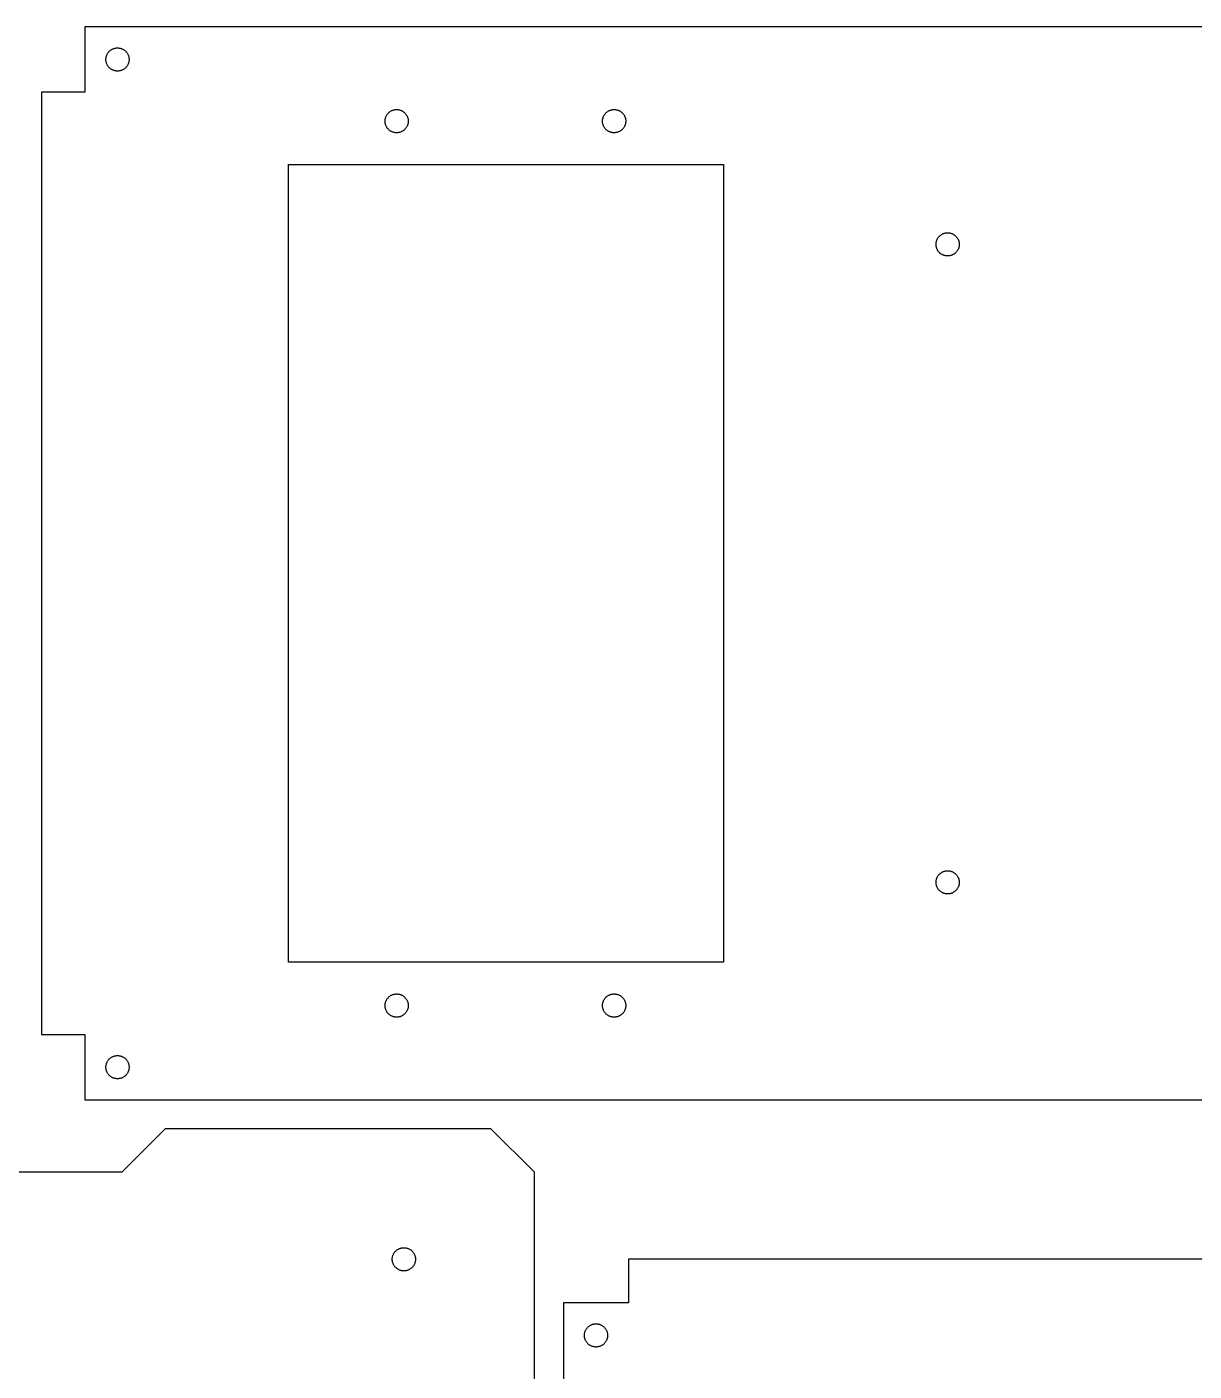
# Model space of a CAD drawing. Header units: metres. Extents: x 4 to 972, y 4 to 512.
# Drawn here: x 650 to 811, y 326.6 to 512 of the extents above; entities that cross this region are included whole.
import ezdxf

# ---------------------------------------------------------------- set-up
doc = ezdxf.new("R2010")
doc.units = ezdxf.units.M

msp = doc.modelspace()

# ---------------------------------------------------------------- linework, layer by layer
for p, q in [((966, 512), (658, 512)), ((658, 512), (658, 503)), ((660.993, 508.039), (661.021, 508.112)), ((661.021, 508.112), (661.053, 508.184)), ((661.053, 508.184), (661.089, 508.254)), ((661.089, 508.254), (661.127, 508.323)), ((661.127, 508.323), (661.169, 508.389)), ((661.169, 508.389), (661.215, 508.453)), ((661.215, 508.453), (661.263, 508.515)), ((661.263, 508.515), (661.314, 508.575)), ((661.314, 508.575), (661.368, 508.632)), ((661.368, 508.632), (661.425, 508.686)), ((661.425, 508.686), (661.485, 508.737)), ((661.485, 508.737), (661.547, 508.785)), ((661.547, 508.785), (661.611, 508.831)), ((661.611, 508.831), (661.677, 508.873)), ((661.677, 508.873), (661.746, 508.911)), ((661.746, 508.911), (661.816, 508.947)), ((661.816, 508.947), (661.888, 508.979)), ((661.888, 508.979), (661.961, 509.007)), ((661.961, 509.007), (662.035, 509.032)), ((662.035, 509.032), (662.111, 509.052)), ((662.111, 509.052), (662.188, 509.07)), ((662.188, 509.07), (662.265, 509.083)), ((662.265, 509.083), (662.343, 509.093)), ((662.343, 509.093), (662.421, 509.099)), ((662.421, 509.099), (662.5, 509.1)), ((662.5, 509.1), (662.579, 509.099)), ((662.579, 509.099), (662.657, 509.093)), ((662.657, 509.093), (662.735, 509.083)), ((662.735, 509.083), (662.812, 509.07)), ((662.812, 509.07), (662.889, 509.052)), ((662.889, 509.052), (662.965, 509.032)), ((662.965, 509.032), (663.039, 509.007)), ((663.039, 509.007), (663.112, 508.979)), ((663.112, 508.979), (663.184, 508.947)), ((663.184, 508.947), (663.254, 508.911)), ((663.254, 508.911), (663.323, 508.873)), ((663.323, 508.873), (663.389, 508.831)), ((663.389, 508.831), (663.453, 508.785)), ((663.453, 508.785), (663.515, 508.737)), ((663.515, 508.737), (663.575, 508.686)), ((663.575, 508.686), (663.632, 508.632)), ((663.632, 508.632), (663.686, 508.575)), ((663.686, 508.575), (663.737, 508.515)), ((663.737, 508.515), (663.785, 508.453)), ((663.785, 508.453), (663.831, 508.389)), ((663.831, 508.389), (663.873, 508.323)), ((663.873, 508.323), (663.911, 508.254)), ((663.911, 508.254), (663.947, 508.184)), ((663.947, 508.184), (663.979, 508.112)), ((663.979, 508.112), (664.007, 508.039)), ((660.9, 507.5), (660.901, 507.579)), ((660.901, 507.421), (660.9, 507.5)), ((660.901, 507.579), (660.907, 507.657)), ((660.907, 507.343), (660.901, 507.421)), ((660.907, 507.657), (660.917, 507.735)), ((660.917, 507.265), (660.907, 507.343)), ((660.917, 507.735), (660.93, 507.812)), ((660.93, 507.188), (660.917, 507.265)), ((660.93, 507.812), (660.948, 507.889)), ((660.948, 507.111), (660.93, 507.188)), ((660.948, 507.889), (660.968, 507.965)), ((660.968, 507.035), (660.948, 507.111)), ((660.968, 507.965), (660.993, 508.039)), ((660.993, 506.961), (660.968, 507.035)), ((661.021, 506.888), (660.993, 506.961)), ((661.053, 506.816), (661.021, 506.888)), ((661.089, 506.746), (661.053, 506.816)), ((661.127, 506.677), (661.089, 506.746)), ((661.169, 506.611), (661.127, 506.677)), ((661.215, 506.547), (661.169, 506.611)), ((661.263, 506.485), (661.215, 506.547)), ((661.314, 506.425), (661.263, 506.485)), ((661.368, 506.368), (661.314, 506.425)), ((661.425, 506.314), (661.368, 506.368)), ((661.485, 506.263), (661.425, 506.314)), ((661.547, 506.215), (661.485, 506.263)), ((661.611, 506.169), (661.547, 506.215)), ((663.453, 506.215), (663.389, 506.169)), ((663.515, 506.263), (663.453, 506.215)), ((663.575, 506.314), (663.515, 506.263)), ((663.632, 506.368), (663.575, 506.314)), ((663.686, 506.425), (663.632, 506.368)), ((663.737, 506.485), (663.686, 506.425)), ((663.785, 506.547), (663.737, 506.485)), ((663.831, 506.611), (663.785, 506.547)), ((663.873, 506.677), (663.831, 506.611)), ((663.911, 506.746), (663.873, 506.677)), ((663.947, 506.816), (663.911, 506.746)), ((663.979, 506.888), (663.947, 506.816)), ((664.007, 506.961), (663.979, 506.888)), ((664.007, 508.039), (664.032, 507.965)), ((664.032, 507.035), (664.007, 506.961)), ((664.032, 507.965), (664.052, 507.889)), ((664.052, 507.111), (664.032, 507.035)), ((664.052, 507.889), (664.07, 507.812)), ((664.07, 507.188), (664.052, 507.111)), ((664.07, 507.812), (664.083, 507.735)), ((664.083, 507.265), (664.07, 507.188)), ((664.083, 507.735), (664.093, 507.657)), ((664.093, 507.343), (664.083, 507.265)), ((664.093, 507.657), (664.099, 507.579)), ((664.099, 507.421), (664.093, 507.343)), ((664.099, 507.579), (664.1, 507.5)), ((664.1, 507.5), (664.099, 507.421)), ((661.677, 506.127), (661.611, 506.169)), ((661.746, 506.089), (661.677, 506.127)), ((661.816, 506.053), (661.746, 506.089)), ((661.888, 506.021), (661.816, 506.053)), ((661.961, 505.993), (661.888, 506.021)), ((662.035, 505.968), (661.961, 505.993)), ((662.111, 505.948), (662.035, 505.968)), ((662.188, 505.93), (662.111, 505.948)), ((662.265, 505.917), (662.188, 505.93)), ((662.343, 505.907), (662.265, 505.917)), ((662.421, 505.901), (662.343, 505.907)), ((662.5, 505.9), (662.421, 505.901)), ((662.579, 505.901), (662.5, 505.9)), ((662.657, 505.907), (662.579, 505.901)), ((662.735, 505.917), (662.657, 505.907)), ((662.812, 505.93), (662.735, 505.917)), ((662.889, 505.948), (662.812, 505.93)), ((662.965, 505.968), (662.889, 505.948)), ((663.039, 505.993), (662.965, 505.968)), ((663.112, 506.021), (663.039, 505.993)), ((663.184, 506.053), (663.112, 506.021)), ((663.254, 506.089), (663.184, 506.053)), ((663.323, 506.127), (663.254, 506.089)), ((663.389, 506.169), (663.323, 506.127)), ((658, 503), (652, 503)), ((652, 503), (652, 373)), ((699.4, 499), (699.401, 499.079)), ((699.401, 498.921), (699.4, 499)), ((699.401, 499.079), (699.407, 499.157)), ((699.407, 498.843), (699.401, 498.921)), ((699.407, 499.157), (699.417, 499.235)), ((699.417, 498.765), (699.407, 498.843)), ((699.417, 499.235), (699.43, 499.312)), ((699.43, 499.312), (699.448, 499.389)), ((699.448, 499.389), (699.468, 499.465)), ((699.468, 499.465), (699.493, 499.539)), ((699.493, 499.539), (699.521, 499.612)), ((699.521, 499.612), (699.553, 499.684)), ((699.553, 499.684), (699.589, 499.754)), ((699.589, 499.754), (699.627, 499.823)), ((699.627, 499.823), (699.669, 499.889)), ((699.669, 499.889), (699.715, 499.953)), ((699.715, 499.953), (699.763, 500.015)), ((699.763, 500.015), (699.814, 500.075)), ((699.814, 500.075), (699.868, 500.132)), ((699.868, 500.132), (699.925, 500.186)), ((699.925, 500.186), (699.985, 500.237)), ((699.985, 500.237), (700.047, 500.285)), ((700.047, 500.285), (700.111, 500.331)), ((700.111, 500.331), (700.177, 500.373)), ((700.177, 500.373), (700.246, 500.411)), ((700.246, 500.411), (700.316, 500.447)), ((700.316, 500.447), (700.388, 500.479)), ((700.388, 500.479), (700.461, 500.507)), ((700.461, 500.507), (700.535, 500.532)), ((700.535, 500.532), (700.611, 500.552)), ((700.611, 500.552), (700.688, 500.57)), ((700.688, 500.57), (700.765, 500.583)), ((700.765, 500.583), (700.843, 500.593)), ((700.843, 500.593), (700.921, 500.599)), ((700.921, 500.599), (701, 500.6)), ((701, 500.6), (701.079, 500.599)), ((701.079, 500.599), (701.157, 500.593)), ((701.157, 500.593), (701.235, 500.583)), ((701.235, 500.583), (701.312, 500.57)), ((701.312, 500.57), (701.389, 500.552)), ((701.389, 500.552), (701.465, 500.532)), ((701.465, 500.532), (701.539, 500.507)), ((701.539, 500.507), (701.612, 500.479)), ((701.612, 500.479), (701.684, 500.447)), ((701.684, 500.447), (701.754, 500.411)), ((701.754, 500.411), (701.823, 500.373)), ((701.823, 500.373), (701.889, 500.331)), ((701.889, 500.331), (701.953, 500.285)), ((701.953, 500.285), (702.015, 500.237)), ((702.015, 500.237), (702.075, 500.186)), ((702.075, 500.186), (702.132, 500.132)), ((702.132, 500.132), (702.186, 500.075)), ((702.186, 500.075), (702.237, 500.015)), ((702.237, 500.015), (702.285, 499.953)), ((702.285, 499.953), (702.331, 499.889)), ((702.331, 499.889), (702.373, 499.823)), ((702.373, 499.823), (702.411, 499.754)), ((702.411, 499.754), (702.447, 499.684)), ((702.447, 499.684), (702.479, 499.612)), ((702.479, 499.612), (702.507, 499.539)), ((702.507, 499.539), (702.532, 499.465)), ((702.532, 499.465), (702.552, 499.389)), ((702.552, 499.389), (702.57, 499.312)), ((702.57, 499.312), (702.583, 499.235)), ((702.583, 499.235), (702.593, 499.157)), ((702.593, 498.843), (702.583, 498.765)), ((702.593, 499.157), (702.599, 499.079)), ((702.599, 498.921), (702.593, 498.843)), ((702.599, 499.079), (702.6, 499)), ((702.6, 499), (702.599, 498.921)), ((729.4, 499), (729.401, 499.079)), ((729.401, 498.921), (729.4, 499)), ((729.401, 499.079), (729.407, 499.157)), ((729.407, 498.843), (729.401, 498.921)), ((729.407, 499.157), (729.417, 499.235)), ((729.417, 498.765), (729.407, 498.843)), ((729.417, 499.235), (729.43, 499.312)), ((729.43, 499.312), (729.448, 499.389)), ((729.448, 499.389), (729.468, 499.465)), ((729.468, 499.465), (729.493, 499.539)), ((729.493, 499.539), (729.521, 499.612)), ((729.521, 499.612), (729.553, 499.684)), ((729.553, 499.684), (729.589, 499.754)), ((729.589, 499.754), (729.627, 499.823)), ((729.627, 499.823), (729.669, 499.889)), ((729.669, 499.889), (729.715, 499.953)), ((729.715, 499.953), (729.763, 500.015)), ((729.763, 500.015), (729.814, 500.075)), ((729.814, 500.075), (729.868, 500.132)), ((729.868, 500.132), (729.925, 500.186)), ((729.925, 500.186), (729.985, 500.237)), ((729.985, 500.237), (730.047, 500.285)), ((730.047, 500.285), (730.111, 500.331)), ((730.111, 500.331), (730.177, 500.373)), ((730.177, 500.373), (730.246, 500.411)), ((730.246, 500.411), (730.316, 500.447)), ((730.316, 500.447), (730.388, 500.479)), ((730.388, 500.479), (730.461, 500.507)), ((730.461, 500.507), (730.535, 500.532)), ((730.535, 500.532), (730.611, 500.552)), ((730.611, 500.552), (730.688, 500.57)), ((730.688, 500.57), (730.765, 500.583)), ((730.765, 500.583), (730.843, 500.593)), ((730.843, 500.593), (730.921, 500.599)), ((730.921, 500.599), (731, 500.6)), ((731, 500.6), (731.079, 500.599)), ((731.079, 500.599), (731.157, 500.593)), ((731.157, 500.593), (731.235, 500.583)), ((731.235, 500.583), (731.312, 500.57)), ((731.312, 500.57), (731.389, 500.552)), ((731.389, 500.552), (731.465, 500.532)), ((731.465, 500.532), (731.539, 500.507)), ((731.539, 500.507), (731.612, 500.479)), ((731.612, 500.479), (731.684, 500.447)), ((731.684, 500.447), (731.754, 500.411)), ((731.754, 500.411), (731.823, 500.373)), ((731.823, 500.373), (731.889, 500.331)), ((731.889, 500.331), (731.953, 500.285)), ((731.953, 500.285), (732.015, 500.237)), ((732.015, 500.237), (732.075, 500.186)), ((732.075, 500.186), (732.132, 500.132)), ((732.132, 500.132), (732.186, 500.075)), ((732.186, 500.075), (732.237, 500.015)), ((732.237, 500.015), (732.285, 499.953)), ((732.285, 499.953), (732.331, 499.889)), ((732.331, 499.889), (732.373, 499.823)), ((732.373, 499.823), (732.411, 499.754)), ((732.411, 499.754), (732.447, 499.684)), ((732.447, 499.684), (732.479, 499.612)), ((732.479, 499.612), (732.507, 499.539)), ((732.507, 499.539), (732.532, 499.465)), ((732.532, 499.465), (732.552, 499.389)), ((732.552, 499.389), (732.57, 499.312)), ((732.57, 499.312), (732.583, 499.235)), ((732.583, 499.235), (732.593, 499.157)), ((732.593, 498.843), (732.583, 498.765)), ((732.593, 499.157), (732.599, 499.079)), ((732.599, 498.921), (732.593, 498.843)), ((732.599, 499.079), (732.6, 499)), ((732.6, 499), (732.599, 498.921)), ((699.43, 498.688), (699.417, 498.765)), ((699.448, 498.611), (699.43, 498.688)), ((699.468, 498.535), (699.448, 498.611)), ((699.493, 498.461), (699.468, 498.535)), ((699.521, 498.388), (699.493, 498.461)), ((699.553, 498.316), (699.521, 498.388)), ((699.589, 498.246), (699.553, 498.316)), ((699.627, 498.177), (699.589, 498.246)), ((699.669, 498.111), (699.627, 498.177)), ((699.715, 498.047), (699.669, 498.111)), ((699.763, 497.985), (699.715, 498.047)), ((699.814, 497.925), (699.763, 497.985)), ((699.868, 497.868), (699.814, 497.925)), ((699.925, 497.814), (699.868, 497.868)), ((699.985, 497.763), (699.925, 497.814)), ((700.047, 497.715), (699.985, 497.763)), ((700.111, 497.669), (700.047, 497.715)), ((700.177, 497.627), (700.111, 497.669)), ((700.246, 497.589), (700.177, 497.627)), ((700.316, 497.553), (700.246, 497.589)), ((700.388, 497.521), (700.316, 497.553)), ((700.461, 497.493), (700.388, 497.521)), ((700.535, 497.468), (700.461, 497.493)), ((700.611, 497.448), (700.535, 497.468)), ((700.688, 497.43), (700.611, 497.448)), ((700.765, 497.417), (700.688, 497.43)), ((700.843, 497.407), (700.765, 497.417)), ((700.921, 497.401), (700.843, 497.407)), ((701, 497.4), (700.921, 497.401)), ((701.079, 497.401), (701, 497.4)), ((701.157, 497.407), (701.079, 497.401)), ((701.235, 497.417), (701.157, 497.407)), ((701.312, 497.43), (701.235, 497.417)), ((701.389, 497.448), (701.312, 497.43)), ((701.465, 497.468), (701.389, 497.448)), ((701.539, 497.493), (701.465, 497.468)), ((701.612, 497.521), (701.539, 497.493)), ((701.684, 497.553), (701.612, 497.521)), ((701.754, 497.589), (701.684, 497.553)), ((701.823, 497.627), (701.754, 497.589)), ((701.889, 497.669), (701.823, 497.627)), ((701.953, 497.715), (701.889, 497.669)), ((702.015, 497.763), (701.953, 497.715)), ((702.075, 497.814), (702.015, 497.763)), ((702.132, 497.868), (702.075, 497.814)), ((702.186, 497.925), (702.132, 497.868)), ((702.237, 497.985), (702.186, 497.925)), ((702.285, 498.047), (702.237, 497.985)), ((702.331, 498.111), (702.285, 498.047)), ((702.373, 498.177), (702.331, 498.111)), ((702.411, 498.246), (702.373, 498.177)), ((702.447, 498.316), (702.411, 498.246)), ((702.479, 498.388), (702.447, 498.316)), ((702.507, 498.461), (702.479, 498.388)), ((702.532, 498.535), (702.507, 498.461)), ((702.552, 498.611), (702.532, 498.535)), ((702.57, 498.688), (702.552, 498.611)), ((702.583, 498.765), (702.57, 498.688)), ((729.43, 498.688), (729.417, 498.765)), ((729.448, 498.611), (729.43, 498.688)), ((729.468, 498.535), (729.448, 498.611)), ((729.493, 498.461), (729.468, 498.535)), ((729.521, 498.388), (729.493, 498.461)), ((729.553, 498.316), (729.521, 498.388)), ((729.589, 498.246), (729.553, 498.316)), ((729.627, 498.177), (729.589, 498.246)), ((729.669, 498.111), (729.627, 498.177)), ((729.715, 498.047), (729.669, 498.111)), ((729.763, 497.985), (729.715, 498.047)), ((729.814, 497.925), (729.763, 497.985)), ((729.868, 497.868), (729.814, 497.925)), ((729.925, 497.814), (729.868, 497.868)), ((729.985, 497.763), (729.925, 497.814)), ((730.047, 497.715), (729.985, 497.763)), ((730.111, 497.669), (730.047, 497.715)), ((730.177, 497.627), (730.111, 497.669)), ((730.246, 497.589), (730.177, 497.627)), ((730.316, 497.553), (730.246, 497.589)), ((730.388, 497.521), (730.316, 497.553)), ((730.461, 497.493), (730.388, 497.521)), ((730.535, 497.468), (730.461, 497.493)), ((730.611, 497.448), (730.535, 497.468)), ((730.688, 497.43), (730.611, 497.448)), ((730.765, 497.417), (730.688, 497.43)), ((730.843, 497.407), (730.765, 497.417)), ((730.921, 497.401), (730.843, 497.407)), ((731, 497.4), (730.921, 497.401)), ((731.079, 497.401), (731, 497.4)), ((731.157, 497.407), (731.079, 497.401)), ((731.235, 497.417), (731.157, 497.407)), ((731.312, 497.43), (731.235, 497.417)), ((731.389, 497.448), (731.312, 497.43)), ((731.465, 497.468), (731.389, 497.448)), ((731.539, 497.493), (731.465, 497.468)), ((731.612, 497.521), (731.539, 497.493)), ((731.684, 497.553), (731.612, 497.521)), ((731.754, 497.589), (731.684, 497.553)), ((731.823, 497.627), (731.754, 497.589)), ((731.889, 497.669), (731.823, 497.627)), ((731.953, 497.715), (731.889, 497.669)), ((732.015, 497.763), (731.953, 497.715)), ((732.075, 497.814), (732.015, 497.763)), ((732.132, 497.868), (732.075, 497.814)), ((732.186, 497.925), (732.132, 497.868)), ((732.237, 497.985), (732.186, 497.925)), ((732.285, 498.047), (732.237, 497.985)), ((732.331, 498.111), (732.285, 498.047)), ((732.373, 498.177), (732.331, 498.111)), ((732.411, 498.246), (732.373, 498.177)), ((732.447, 498.316), (732.411, 498.246)), ((732.479, 498.388), (732.447, 498.316)), ((732.507, 498.461), (732.479, 498.388)), ((732.532, 498.535), (732.507, 498.461)), ((732.552, 498.611), (732.532, 498.535)), ((732.57, 498.688), (732.552, 498.611)), ((732.583, 498.765), (732.57, 498.688)), ((686.1, 383), (686.1, 493)), ((686.1, 493), (746.1, 493)), ((746.1, 493), (746.1, 383)), ((775.401, 482.079), (775.407, 482.157)), ((775.407, 482.157), (775.417, 482.235)), ((775.417, 482.235), (775.43, 482.312)), ((775.43, 482.312), (775.448, 482.389)), ((775.448, 482.389), (775.468, 482.465)), ((775.468, 482.465), (775.493, 482.539)), ((775.493, 482.539), (775.521, 482.612)), ((775.521, 482.612), (775.553, 482.684)), ((775.553, 482.684), (775.589, 482.754)), ((775.589, 482.754), (775.627, 482.823)), ((775.627, 482.823), (775.669, 482.889)), ((775.669, 482.889), (775.715, 482.953)), ((775.715, 482.953), (775.763, 483.015)), ((775.763, 483.015), (775.814, 483.075)), ((775.814, 483.075), (775.868, 483.132)), ((775.868, 483.132), (775.925, 483.186)), ((775.925, 483.186), (775.985, 483.237)), ((775.985, 483.237), (776.047, 483.285)), ((776.047, 483.285), (776.111, 483.331)), ((776.111, 483.331), (776.177, 483.373)), ((776.177, 483.373), (776.246, 483.411)), ((776.246, 483.411), (776.316, 483.447)), ((776.316, 483.447), (776.388, 483.479)), ((776.388, 483.479), (776.461, 483.507)), ((776.461, 483.507), (776.535, 483.532)), ((776.535, 483.532), (776.611, 483.552)), ((776.611, 483.552), (776.688, 483.57)), ((776.688, 483.57), (776.765, 483.583)), ((776.765, 483.583), (776.843, 483.593)), ((776.843, 483.593), (776.921, 483.599)), ((776.921, 483.599), (777, 483.6)), ((777, 483.6), (777.079, 483.599)), ((777.079, 483.599), (777.157, 483.593)), ((777.157, 483.593), (777.235, 483.583)), ((777.235, 483.583), (777.312, 483.57)), ((777.312, 483.57), (777.389, 483.552)), ((777.389, 483.552), (777.465, 483.532)), ((777.465, 483.532), (777.539, 483.507)), ((777.539, 483.507), (777.612, 483.479)), ((777.612, 483.479), (777.684, 483.447)), ((777.684, 483.447), (777.754, 483.411)), ((777.754, 483.411), (777.823, 483.373)), ((777.823, 483.373), (777.889, 483.331)), ((777.889, 483.331), (777.953, 483.285)), ((777.953, 483.285), (778.015, 483.237)), ((778.015, 483.237), (778.075, 483.186)), ((778.075, 483.186), (778.132, 483.132)), ((778.132, 483.132), (778.186, 483.075)), ((778.186, 483.075), (778.237, 483.015)), ((778.237, 483.015), (778.286, 482.953)), ((778.286, 482.953), (778.331, 482.889)), ((778.331, 482.889), (778.373, 482.823)), ((778.373, 482.823), (778.411, 482.754)), ((778.411, 482.754), (778.447, 482.684)), ((778.447, 482.684), (778.479, 482.612)), ((778.479, 482.612), (778.507, 482.539)), ((778.507, 482.539), (778.532, 482.465)), ((778.532, 482.465), (778.552, 482.389)), ((778.552, 482.389), (778.57, 482.312)), ((778.57, 482.312), (778.583, 482.235)), ((778.583, 482.235), (778.593, 482.157)), ((778.593, 482.157), (778.599, 482.079)), ((775.4, 482), (775.401, 482.079)), ((775.401, 481.921), (775.4, 482)), ((775.407, 481.843), (775.401, 481.921)), ((775.417, 481.765), (775.407, 481.843)), ((775.43, 481.688), (775.417, 481.765)), ((775.448, 481.611), (775.43, 481.688)), ((775.468, 481.535), (775.448, 481.611)), ((775.493, 481.461), (775.468, 481.535)), ((775.521, 481.388), (775.493, 481.461)), ((775.553, 481.316), (775.521, 481.388)), ((775.589, 481.246), (775.553, 481.316)), ((775.627, 481.177), (775.589, 481.246)), ((775.669, 481.111), (775.627, 481.177)), ((775.715, 481.047), (775.669, 481.111)), ((775.763, 480.985), (775.715, 481.047)), ((775.814, 480.925), (775.763, 480.985)), ((775.868, 480.868), (775.814, 480.925)), ((775.925, 480.814), (775.868, 480.868)), ((775.985, 480.763), (775.925, 480.814)), ((776.047, 480.715), (775.985, 480.763)), ((776.111, 480.669), (776.047, 480.715)), ((776.177, 480.627), (776.111, 480.669)), ((776.246, 480.589), (776.177, 480.627)), ((776.316, 480.553), (776.246, 480.589)), ((776.388, 480.521), (776.316, 480.553)), ((776.461, 480.493), (776.388, 480.521)), ((776.535, 480.468), (776.461, 480.493)), ((776.611, 480.448), (776.535, 480.468)), ((776.688, 480.43), (776.611, 480.448)), ((776.765, 480.417), (776.688, 480.43)), ((776.843, 480.407), (776.765, 480.417)), ((776.921, 480.401), (776.843, 480.407)), ((777, 480.4), (776.921, 480.401)), ((777.079, 480.401), (777, 480.4)), ((777.157, 480.407), (777.079, 480.401)), ((777.235, 480.417), (777.157, 480.407)), ((777.312, 480.43), (777.235, 480.417)), ((777.389, 480.448), (777.312, 480.43)), ((777.465, 480.468), (777.389, 480.448)), ((777.539, 480.493), (777.465, 480.468)), ((777.612, 480.521), (777.539, 480.493)), ((777.684, 480.553), (777.612, 480.521)), ((777.754, 480.589), (777.684, 480.553)), ((777.823, 480.627), (777.754, 480.589)), ((777.889, 480.669), (777.823, 480.627)), ((777.953, 480.715), (777.889, 480.669)), ((778.015, 480.763), (777.953, 480.715)), ((778.075, 480.814), (778.015, 480.763)), ((778.132, 480.868), (778.075, 480.814)), ((778.186, 480.925), (778.132, 480.868)), ((778.237, 480.985), (778.186, 480.925)), ((778.286, 481.047), (778.237, 480.985)), ((778.331, 481.111), (778.286, 481.047)), ((778.373, 481.177), (778.331, 481.111)), ((778.411, 481.246), (778.373, 481.177)), ((778.447, 481.316), (778.411, 481.246)), ((778.479, 481.388), (778.447, 481.316)), ((778.507, 481.461), (778.479, 481.388)), ((778.532, 481.535), (778.507, 481.461)), ((778.552, 481.611), (778.532, 481.535)), ((778.57, 481.688), (778.552, 481.611)), ((778.583, 481.765), (778.57, 481.688)), ((778.593, 481.843), (778.583, 481.765)), ((778.599, 481.921), (778.593, 481.843)), ((778.599, 482.079), (778.6, 482)), ((778.6, 482), (778.599, 481.921)), ((775.715, 394.953), (775.763, 395.015)), ((775.763, 395.015), (775.814, 395.075)), ((775.814, 395.075), (775.868, 395.132)), ((775.868, 395.132), (775.925, 395.186)), ((775.925, 395.186), (775.985, 395.237)), ((775.985, 395.237), (776.047, 395.285)), ((776.047, 395.285), (776.111, 395.331)), ((776.111, 395.331), (776.177, 395.373)), ((776.177, 395.373), (776.246, 395.411)), ((776.246, 395.411), (776.316, 395.447)), ((776.316, 395.447), (776.388, 395.479)), ((776.388, 395.479), (776.461, 395.507)), ((776.461, 395.507), (776.535, 395.532)), ((776.535, 395.532), (776.611, 395.552)), ((776.611, 395.552), (776.688, 395.57)), ((776.688, 395.57), (776.765, 395.583)), ((776.765, 395.583), (776.843, 395.593)), ((776.843, 395.593), (776.921, 395.599)), ((776.921, 395.599), (777, 395.6)), ((777, 395.6), (777.079, 395.599)), ((777.079, 395.599), (777.157, 395.593)), ((777.157, 395.593), (777.235, 395.583)), ((777.235, 395.583), (777.312, 395.57)), ((777.312, 395.57), (777.389, 395.552)), ((777.389, 395.552), (777.465, 395.532)), ((777.465, 395.532), (777.539, 395.507)), ((777.539, 395.507), (777.612, 395.479)), ((777.612, 395.479), (777.684, 395.447)), ((777.684, 395.447), (777.754, 395.411)), ((777.754, 395.411), (777.823, 395.373)), ((777.823, 395.373), (777.889, 395.331)), ((777.889, 395.331), (777.953, 395.285)), ((777.953, 395.285), (778.015, 395.237)), ((778.015, 395.237), (778.075, 395.186)), ((778.075, 395.186), (778.132, 395.132)), ((778.132, 395.132), (778.186, 395.075)), ((778.186, 395.075), (778.237, 395.015)), ((778.237, 395.015), (778.286, 394.953)), ((775.4, 394), (775.401, 394.079)), ((775.401, 393.921), (775.4, 394)), ((775.401, 394.079), (775.407, 394.157)), ((775.407, 393.843), (775.401, 393.921)), ((775.407, 394.157), (775.417, 394.235)), ((775.417, 393.765), (775.407, 393.843)), ((775.417, 394.235), (775.43, 394.312)), ((775.43, 393.688), (775.417, 393.765)), ((775.43, 394.312), (775.448, 394.389)), ((775.448, 393.611), (775.43, 393.688)), ((775.448, 394.389), (775.468, 394.465)), ((775.468, 393.535), (775.448, 393.611)), ((775.468, 394.465), (775.493, 394.539)), ((775.493, 393.461), (775.468, 393.535)), ((775.493, 394.539), (775.521, 394.612)), ((775.521, 393.388), (775.493, 393.461)), ((775.521, 394.612), (775.553, 394.684)), ((775.553, 393.316), (775.521, 393.388)), ((775.553, 394.684), (775.589, 394.754)), ((775.589, 393.246), (775.553, 393.316)), ((775.589, 394.754), (775.627, 394.823)), ((775.627, 393.177), (775.589, 393.246)), ((775.627, 394.823), (775.669, 394.889)), ((775.669, 393.111), (775.627, 393.177)), ((775.669, 394.889), (775.715, 394.953)), ((775.715, 393.047), (775.669, 393.111)), ((778.286, 394.953), (778.331, 394.889)), ((778.331, 393.111), (778.286, 393.047)), ((778.331, 394.889), (778.373, 394.823)), ((778.373, 393.177), (778.331, 393.111)), ((778.373, 394.823), (778.411, 394.754)), ((778.411, 393.246), (778.373, 393.177)), ((778.411, 394.754), (778.447, 394.684)), ((778.447, 393.316), (778.411, 393.246)), ((778.447, 394.684), (778.479, 394.612)), ((778.479, 393.388), (778.447, 393.316)), ((778.479, 394.612), (778.507, 394.539)), ((778.507, 393.461), (778.479, 393.388)), ((778.507, 394.539), (778.532, 394.465)), ((778.532, 393.535), (778.507, 393.461)), ((778.532, 394.465), (778.552, 394.389)), ((778.552, 393.611), (778.532, 393.535)), ((778.552, 394.389), (778.57, 394.312)), ((778.57, 393.688), (778.552, 393.611)), ((778.57, 394.312), (778.583, 394.235)), ((778.583, 393.765), (778.57, 393.688)), ((778.583, 394.235), (778.593, 394.157)), ((778.593, 393.843), (778.583, 393.765)), ((778.593, 394.157), (778.599, 394.079)), ((778.599, 393.921), (778.593, 393.843)), ((778.599, 394.079), (778.6, 394)), ((778.6, 394), (778.599, 393.921)), ((775.763, 392.985), (775.715, 393.047)), ((775.814, 392.925), (775.763, 392.985)), ((775.868, 392.868), (775.814, 392.925)), ((775.925, 392.814), (775.868, 392.868)), ((775.985, 392.763), (775.925, 392.814)), ((776.047, 392.714), (775.985, 392.763)), ((776.111, 392.669), (776.047, 392.714)), ((776.177, 392.627), (776.111, 392.669)), ((776.246, 392.589), (776.177, 392.627)), ((776.316, 392.553), (776.246, 392.589)), ((776.388, 392.521), (776.316, 392.553)), ((776.461, 392.493), (776.388, 392.521)), ((776.535, 392.468), (776.461, 392.493)), ((776.611, 392.448), (776.535, 392.468)), ((776.688, 392.43), (776.611, 392.448)), ((776.765, 392.417), (776.688, 392.43)), ((776.843, 392.407), (776.765, 392.417)), ((776.921, 392.401), (776.843, 392.407)), ((777, 392.4), (776.921, 392.401)), ((777.079, 392.401), (777, 392.4)), ((777.157, 392.407), (777.079, 392.401)), ((777.235, 392.417), (777.157, 392.407)), ((777.312, 392.43), (777.235, 392.417)), ((777.389, 392.448), (777.312, 392.43)), ((777.465, 392.468), (777.389, 392.448)), ((777.539, 392.493), (777.465, 392.468)), ((777.612, 392.521), (777.539, 392.493)), ((777.684, 392.553), (777.612, 392.521)), ((777.754, 392.589), (777.684, 392.553)), ((777.823, 392.627), (777.754, 392.589)), ((777.889, 392.669), (777.823, 392.627)), ((777.953, 392.714), (777.889, 392.669)), ((778.015, 392.763), (777.953, 392.714)), ((778.075, 392.814), (778.015, 392.763)), ((778.132, 392.868), (778.075, 392.814)), ((778.186, 392.925), (778.132, 392.868)), ((778.237, 392.985), (778.186, 392.925)), ((778.286, 393.047), (778.237, 392.985)), ((746.1, 383), (686.1, 383)), ((699.985, 378.237), (700.047, 378.285)), ((700.047, 378.285), (700.111, 378.331)), ((700.111, 378.331), (700.177, 378.373)), ((700.177, 378.373), (700.246, 378.411)), ((700.246, 378.411), (700.316, 378.447)), ((700.316, 378.447), (700.388, 378.479)), ((700.388, 378.479), (700.461, 378.507)), ((700.461, 378.507), (700.535, 378.532)), ((700.535, 378.532), (700.611, 378.552)), ((700.611, 378.552), (700.688, 378.57)), ((700.688, 378.57), (700.765, 378.583)), ((700.765, 378.583), (700.843, 378.593)), ((700.843, 378.593), (700.921, 378.599)), ((700.921, 378.599), (701, 378.6)), ((701, 378.6), (701.079, 378.599)), ((701.079, 378.599), (701.157, 378.593)), ((701.157, 378.593), (701.235, 378.583)), ((701.235, 378.583), (701.312, 378.57)), ((701.312, 378.57), (701.389, 378.552)), ((701.389, 378.552), (701.465, 378.532)), ((701.465, 378.532), (701.539, 378.507)), ((701.539, 378.507), (701.612, 378.479)), ((701.612, 378.479), (701.684, 378.447)), ((701.684, 378.447), (701.754, 378.411)), ((701.754, 378.411), (701.823, 378.373)), ((701.823, 378.373), (701.889, 378.331)), ((701.889, 378.331), (701.953, 378.285)), ((701.953, 378.285), (702.015, 378.237)), ((729.985, 378.237), (730.047, 378.285)), ((730.047, 378.285), (730.111, 378.331)), ((730.111, 378.331), (730.177, 378.373)), ((730.177, 378.373), (730.246, 378.411)), ((730.246, 378.411), (730.316, 378.447)), ((730.316, 378.447), (730.388, 378.479)), ((730.388, 378.479), (730.461, 378.507)), ((730.461, 378.507), (730.535, 378.532)), ((730.535, 378.532), (730.611, 378.552)), ((730.611, 378.552), (730.688, 378.57)), ((730.688, 378.57), (730.765, 378.583)), ((730.765, 378.583), (730.843, 378.593)), ((730.843, 378.593), (730.921, 378.599)), ((730.921, 378.599), (731, 378.6)), ((731, 378.6), (731.079, 378.599)), ((731.079, 378.599), (731.157, 378.593)), ((731.157, 378.593), (731.235, 378.583)), ((731.235, 378.583), (731.312, 378.57)), ((731.312, 378.57), (731.389, 378.552)), ((731.389, 378.552), (731.465, 378.532)), ((731.465, 378.532), (731.539, 378.507)), ((731.539, 378.507), (731.612, 378.479)), ((731.612, 378.479), (731.684, 378.447)), ((731.684, 378.447), (731.754, 378.411)), ((731.754, 378.411), (731.823, 378.373)), ((731.823, 378.373), (731.889, 378.331)), ((731.889, 378.331), (731.953, 378.285)), ((731.953, 378.285), (732.015, 378.237)), ((699.4, 377), (699.401, 377.079)), ((699.401, 376.921), (699.4, 377)), ((699.401, 377.079), (699.407, 377.157)), ((699.407, 376.843), (699.401, 376.921)), ((699.407, 377.157), (699.417, 377.235)), ((699.417, 376.765), (699.407, 376.843)), ((699.417, 377.235), (699.43, 377.312)), ((699.43, 376.688), (699.417, 376.765)), ((699.43, 377.312), (699.448, 377.389)), ((699.448, 376.611), (699.43, 376.688)), ((699.448, 377.389), (699.468, 377.465)), ((699.468, 376.535), (699.448, 376.611)), ((699.468, 377.465), (699.493, 377.539)), ((699.493, 376.461), (699.468, 376.535)), ((699.493, 377.539), (699.521, 377.612)), ((699.521, 376.388), (699.493, 376.461)), ((699.521, 377.612), (699.553, 377.684)), ((699.553, 377.684), (699.589, 377.754)), ((699.589, 377.754), (699.627, 377.823)), ((699.627, 377.823), (699.669, 377.889)), ((699.669, 377.889), (699.715, 377.953)), ((699.715, 377.953), (699.763, 378.015)), ((699.763, 378.015), (699.814, 378.075)), ((699.814, 378.075), (699.868, 378.132)), ((699.868, 378.132), (699.925, 378.186)), ((699.925, 378.186), (699.985, 378.237)), ((702.015, 378.237), (702.075, 378.186)), ((702.075, 378.186), (702.132, 378.132)), ((702.132, 378.132), (702.186, 378.075)), ((702.186, 378.075), (702.237, 378.015)), ((702.237, 378.015), (702.285, 377.953)), ((702.285, 377.953), (702.331, 377.889)), ((702.331, 377.889), (702.373, 377.823)), ((702.373, 377.823), (702.411, 377.754)), ((702.411, 377.754), (702.447, 377.684)), ((702.447, 377.684), (702.479, 377.612)), ((702.479, 377.612), (702.507, 377.539)), ((702.507, 376.461), (702.479, 376.388)), ((702.507, 377.539), (702.532, 377.465)), ((702.532, 376.535), (702.507, 376.461)), ((702.532, 377.465), (702.552, 377.389)), ((702.552, 376.611), (702.532, 376.535)), ((702.552, 377.389), (702.57, 377.312)), ((702.57, 376.688), (702.552, 376.611)), ((702.57, 377.312), (702.583, 377.235)), ((702.583, 376.765), (702.57, 376.688)), ((702.583, 377.235), (702.593, 377.157)), ((702.593, 376.843), (702.583, 376.765)), ((702.593, 377.157), (702.599, 377.079)), ((702.599, 376.921), (702.593, 376.843)), ((702.599, 377.079), (702.6, 377)), ((702.6, 377), (702.599, 376.921)), ((729.4, 377), (729.401, 377.079)), ((729.401, 376.921), (729.4, 377)), ((729.401, 377.079), (729.407, 377.157)), ((729.407, 376.843), (729.401, 376.921)), ((729.407, 377.157), (729.417, 377.235)), ((729.417, 376.765), (729.407, 376.843)), ((729.417, 377.235), (729.43, 377.312)), ((729.43, 376.688), (729.417, 376.765)), ((729.43, 377.312), (729.448, 377.389)), ((729.448, 376.611), (729.43, 376.688)), ((729.448, 377.389), (729.468, 377.465)), ((729.468, 376.535), (729.448, 376.611)), ((729.468, 377.465), (729.493, 377.539)), ((729.493, 376.461), (729.468, 376.535)), ((729.493, 377.539), (729.521, 377.612)), ((729.521, 376.388), (729.493, 376.461)), ((729.521, 377.612), (729.553, 377.684)), ((729.553, 377.684), (729.589, 377.754)), ((729.589, 377.754), (729.627, 377.823)), ((729.627, 377.823), (729.669, 377.889)), ((729.669, 377.889), (729.715, 377.953)), ((729.715, 377.953), (729.763, 378.015)), ((729.763, 378.015), (729.814, 378.075)), ((729.814, 378.075), (729.868, 378.132)), ((729.868, 378.132), (729.925, 378.186)), ((729.925, 378.186), (729.985, 378.237)), ((732.015, 378.237), (732.075, 378.186)), ((732.075, 378.186), (732.132, 378.132)), ((732.132, 378.132), (732.186, 378.075)), ((732.186, 378.075), (732.237, 378.015)), ((732.237, 378.015), (732.285, 377.953)), ((732.285, 377.953), (732.331, 377.889)), ((732.331, 377.889), (732.373, 377.823)), ((732.373, 377.823), (732.411, 377.754)), ((732.411, 377.754), (732.447, 377.684)), ((732.447, 377.684), (732.479, 377.612)), ((732.479, 377.612), (732.507, 377.539)), ((732.507, 376.461), (732.479, 376.388)), ((732.507, 377.539), (732.532, 377.465)), ((732.532, 376.535), (732.507, 376.461)), ((732.532, 377.465), (732.552, 377.389)), ((732.552, 376.611), (732.532, 376.535)), ((732.552, 377.389), (732.57, 377.312)), ((732.57, 376.688), (732.552, 376.611)), ((732.57, 377.312), (732.583, 377.235)), ((732.583, 376.765), (732.57, 376.688)), ((732.583, 377.235), (732.593, 377.157)), ((732.593, 376.843), (732.583, 376.765)), ((732.593, 377.157), (732.599, 377.079)), ((732.599, 376.921), (732.593, 376.843)), ((732.599, 377.079), (732.6, 377)), ((732.6, 377), (732.599, 376.921)), ((699.553, 376.316), (699.521, 376.388)), ((699.589, 376.246), (699.553, 376.316)), ((699.627, 376.177), (699.589, 376.246)), ((699.669, 376.111), (699.627, 376.177)), ((699.715, 376.047), (699.669, 376.111)), ((699.763, 375.985), (699.715, 376.047)), ((699.814, 375.925), (699.763, 375.985)), ((699.868, 375.868), (699.814, 375.925)), ((699.925, 375.814), (699.868, 375.868)), ((699.985, 375.763), (699.925, 375.814)), ((700.047, 375.714), (699.985, 375.763)), ((700.111, 375.669), (700.047, 375.714)), ((700.177, 375.627), (700.111, 375.669)), ((700.246, 375.589), (700.177, 375.627)), ((700.316, 375.553), (700.246, 375.589)), ((700.388, 375.521), (700.316, 375.553)), ((700.461, 375.493), (700.388, 375.521)), ((700.535, 375.468), (700.461, 375.493)), ((700.611, 375.448), (700.535, 375.468)), ((700.688, 375.43), (700.611, 375.448)), ((700.765, 375.417), (700.688, 375.43)), ((700.843, 375.407), (700.765, 375.417)), ((700.921, 375.401), (700.843, 375.407)), ((701, 375.4), (700.921, 375.401)), ((701.079, 375.401), (701, 375.4)), ((701.157, 375.407), (701.079, 375.401)), ((701.235, 375.417), (701.157, 375.407)), ((701.312, 375.43), (701.235, 375.417)), ((701.389, 375.448), (701.312, 375.43)), ((701.465, 375.468), (701.389, 375.448)), ((701.539, 375.493), (701.465, 375.468)), ((701.612, 375.521), (701.539, 375.493)), ((701.684, 375.553), (701.612, 375.521)), ((701.754, 375.589), (701.684, 375.553)), ((701.823, 375.627), (701.754, 375.589)), ((701.889, 375.669), (701.823, 375.627)), ((701.953, 375.714), (701.889, 375.669)), ((702.015, 375.763), (701.953, 375.714)), ((702.075, 375.814), (702.015, 375.763)), ((702.132, 375.868), (702.075, 375.814)), ((702.186, 375.925), (702.132, 375.868)), ((702.237, 375.985), (702.186, 375.925)), ((702.285, 376.047), (702.237, 375.985)), ((702.331, 376.111), (702.285, 376.047)), ((702.373, 376.177), (702.331, 376.111)), ((702.411, 376.246), (702.373, 376.177)), ((702.447, 376.316), (702.411, 376.246)), ((702.479, 376.388), (702.447, 376.316)), ((729.553, 376.316), (729.521, 376.388)), ((729.589, 376.246), (729.553, 376.316)), ((729.627, 376.177), (729.589, 376.246)), ((729.669, 376.111), (729.627, 376.177)), ((729.715, 376.047), (729.669, 376.111)), ((729.763, 375.985), (729.715, 376.047)), ((729.814, 375.925), (729.763, 375.985)), ((729.868, 375.868), (729.814, 375.925)), ((729.925, 375.814), (729.868, 375.868)), ((729.985, 375.763), (729.925, 375.814)), ((730.047, 375.714), (729.985, 375.763)), ((730.111, 375.669), (730.047, 375.714)), ((730.177, 375.627), (730.111, 375.669)), ((730.246, 375.589), (730.177, 375.627)), ((730.316, 375.553), (730.246, 375.589)), ((730.388, 375.521), (730.316, 375.553)), ((730.461, 375.493), (730.388, 375.521)), ((730.535, 375.468), (730.461, 375.493)), ((730.611, 375.448), (730.535, 375.468)), ((730.688, 375.43), (730.611, 375.448)), ((730.765, 375.417), (730.688, 375.43)), ((730.843, 375.407), (730.765, 375.417)), ((730.921, 375.401), (730.843, 375.407)), ((731, 375.4), (730.921, 375.401)), ((731.079, 375.401), (731, 375.4)), ((731.157, 375.407), (731.079, 375.401)), ((731.235, 375.417), (731.157, 375.407)), ((731.312, 375.43), (731.235, 375.417)), ((731.389, 375.448), (731.312, 375.43)), ((731.465, 375.468), (731.389, 375.448)), ((731.539, 375.493), (731.465, 375.468)), ((731.612, 375.521), (731.539, 375.493)), ((731.684, 375.553), (731.612, 375.521)), ((731.754, 375.589), (731.684, 375.553)), ((731.823, 375.627), (731.754, 375.589)), ((731.889, 375.669), (731.823, 375.627)), ((731.953, 375.714), (731.889, 375.669)), ((732.015, 375.763), (731.953, 375.714)), ((732.075, 375.814), (732.015, 375.763)), ((732.132, 375.868), (732.075, 375.814)), ((732.186, 375.925), (732.132, 375.868)), ((732.237, 375.985), (732.186, 375.925)), ((732.285, 376.047), (732.237, 375.985)), ((732.331, 376.111), (732.285, 376.047)), ((732.373, 376.177), (732.331, 376.111)), ((732.411, 376.246), (732.373, 376.177)), ((732.447, 376.316), (732.411, 376.246)), ((732.479, 376.388), (732.447, 376.316)), ((652, 373), (658, 373)), ((658, 373), (658, 364)), ((660.968, 368.965), (660.993, 369.039)), ((660.993, 369.039), (661.021, 369.112)), ((661.021, 369.112), (661.053, 369.184)), ((661.053, 369.184), (661.089, 369.254)), ((661.089, 369.254), (661.127, 369.323)), ((661.127, 369.323), (661.169, 369.389)), ((661.169, 369.389), (661.215, 369.453)), ((661.215, 369.453), (661.263, 369.515)), ((661.263, 369.515), (661.314, 369.575)), ((661.314, 369.575), (661.368, 369.632)), ((661.368, 369.632), (661.425, 369.686)), ((661.425, 369.686), (661.485, 369.737)), ((661.485, 369.737), (661.547, 369.785)), ((661.547, 369.785), (661.611, 369.831)), ((661.611, 369.831), (661.677, 369.873)), ((661.677, 369.873), (661.746, 369.911)), ((661.746, 369.911), (661.816, 369.947)), ((661.816, 369.947), (661.888, 369.979)), ((661.888, 369.979), (661.961, 370.007)), ((661.961, 370.007), (662.035, 370.032)), ((662.035, 370.032), (662.111, 370.052)), ((662.111, 370.052), (662.188, 370.07)), ((662.188, 370.07), (662.265, 370.083)), ((662.265, 370.083), (662.343, 370.093)), ((662.343, 370.093), (662.421, 370.099)), ((662.421, 370.099), (662.5, 370.1)), ((662.5, 370.1), (662.579, 370.099)), ((662.579, 370.099), (662.657, 370.093)), ((662.657, 370.093), (662.735, 370.083)), ((662.735, 370.083), (662.812, 370.07)), ((662.812, 370.07), (662.889, 370.052)), ((662.889, 370.052), (662.965, 370.032)), ((662.965, 370.032), (663.039, 370.007)), ((663.039, 370.007), (663.112, 369.979)), ((663.112, 369.979), (663.184, 369.947)), ((663.184, 369.947), (663.254, 369.911)), ((663.254, 369.911), (663.323, 369.873)), ((663.323, 369.873), (663.389, 369.831)), ((663.389, 369.831), (663.453, 369.785)), ((663.453, 369.785), (663.515, 369.737)), ((663.515, 369.737), (663.575, 369.686)), ((663.575, 369.686), (663.632, 369.632)), ((663.632, 369.632), (663.686, 369.575)), ((663.686, 369.575), (663.737, 369.515)), ((663.737, 369.515), (663.785, 369.453)), ((663.785, 369.453), (663.831, 369.389)), ((663.831, 369.389), (663.873, 369.323)), ((663.873, 369.323), (663.911, 369.254)), ((663.911, 369.254), (663.947, 369.184)), ((663.947, 369.184), (663.979, 369.112)), ((663.979, 369.112), (664.007, 369.039)), ((664.007, 369.039), (664.032, 368.965)), ((660.9, 368.5), (660.901, 368.579)), ((660.901, 368.421), (660.9, 368.5)), ((660.901, 368.579), (660.907, 368.657)), ((660.907, 368.343), (660.901, 368.421)), ((660.907, 368.657), (660.917, 368.735)), ((660.917, 368.265), (660.907, 368.343)), ((660.917, 368.735), (660.93, 368.812)), ((660.93, 368.188), (660.917, 368.265)), ((660.93, 368.812), (660.948, 368.889)), ((660.948, 368.111), (660.93, 368.188)), ((660.948, 368.889), (660.968, 368.965)), ((660.968, 368.035), (660.948, 368.111)), ((660.993, 367.961), (660.968, 368.035)), ((661.021, 367.888), (660.993, 367.961)), ((661.053, 367.816), (661.021, 367.888)), ((661.089, 367.746), (661.053, 367.816)), ((661.127, 367.677), (661.089, 367.746)), ((661.169, 367.611), (661.127, 367.677)), ((661.215, 367.547), (661.169, 367.611)), ((661.263, 367.485), (661.215, 367.547)), ((661.314, 367.425), (661.263, 367.485)), ((661.368, 367.368), (661.314, 367.425)), ((661.425, 367.314), (661.368, 367.368)), ((661.485, 367.263), (661.425, 367.314)), ((661.547, 367.214), (661.485, 367.263)), ((661.611, 367.169), (661.547, 367.214)), ((661.677, 367.127), (661.611, 367.169)), ((663.389, 367.169), (663.323, 367.127)), ((663.453, 367.214), (663.389, 367.169)), ((663.515, 367.263), (663.453, 367.214)), ((663.575, 367.314), (663.515, 367.263)), ((663.632, 367.368), (663.575, 367.314)), ((663.686, 367.425), (663.632, 367.368)), ((663.737, 367.485), (663.686, 367.425)), ((663.785, 367.547), (663.737, 367.485)), ((663.831, 367.611), (663.785, 367.547)), ((663.873, 367.677), (663.831, 367.611)), ((663.911, 367.746), (663.873, 367.677)), ((663.947, 367.816), (663.911, 367.746)), ((663.979, 367.888), (663.947, 367.816)), ((664.007, 367.961), (663.979, 367.888)), ((664.032, 368.035), (664.007, 367.961)), ((664.032, 368.965), (664.052, 368.889)), ((664.052, 368.111), (664.032, 368.035)), ((664.052, 368.889), (664.07, 368.812)), ((664.07, 368.188), (664.052, 368.111)), ((664.07, 368.812), (664.083, 368.735)), ((664.083, 368.265), (664.07, 368.188)), ((664.083, 368.735), (664.093, 368.657)), ((664.093, 368.343), (664.083, 368.265)), ((664.093, 368.657), (664.099, 368.579)), ((664.099, 368.421), (664.093, 368.343)), ((664.099, 368.579), (664.1, 368.5)), ((664.1, 368.5), (664.099, 368.421)), ((661.746, 367.089), (661.677, 367.127)), ((661.816, 367.053), (661.746, 367.089)), ((661.888, 367.021), (661.816, 367.053)), ((661.961, 366.993), (661.888, 367.021)), ((662.035, 366.968), (661.961, 366.993)), ((662.111, 366.948), (662.035, 366.968)), ((662.188, 366.93), (662.111, 366.948)), ((662.265, 366.917), (662.188, 366.93)), ((662.343, 366.907), (662.265, 366.917)), ((662.421, 366.901), (662.343, 366.907)), ((662.5, 366.9), (662.421, 366.901)), ((662.579, 366.901), (662.5, 366.9)), ((662.657, 366.907), (662.579, 366.901)), ((662.735, 366.917), (662.657, 366.907)), ((662.812, 366.93), (662.735, 366.917)), ((662.889, 366.948), (662.812, 366.93)), ((662.965, 366.968), (662.889, 366.948)), ((663.039, 366.993), (662.965, 366.968)), ((663.112, 367.021), (663.039, 366.993)), ((663.184, 367.053), (663.112, 367.021)), ((663.254, 367.089), (663.184, 367.053)), ((663.323, 367.127), (663.254, 367.089)), ((658, 364), (966, 364)), ((669.088, 360), (663.088, 354)), ((714, 360), (669.088, 360)), ((720, 354), (714, 360)), ((663.088, 354), (420.912, 354)), ((720, 309.088), (720, 354)), ((700.763, 343.015), (700.814, 343.075)), ((700.814, 343.075), (700.868, 343.132)), ((700.868, 343.132), (700.925, 343.186)), ((700.925, 343.186), (700.985, 343.237)), ((700.985, 343.237), (701.047, 343.285)), ((701.047, 343.285), (701.111, 343.331)), ((701.111, 343.331), (701.177, 343.373)), ((701.177, 343.373), (701.246, 343.411)), ((701.246, 343.411), (701.316, 343.447)), ((701.316, 343.447), (701.388, 343.479)), ((701.388, 343.479), (701.461, 343.507)), ((701.461, 343.507), (701.535, 343.532)), ((701.535, 343.532), (701.611, 343.552)), ((701.611, 343.552), (701.688, 343.57)), ((701.688, 343.57), (701.765, 343.583)), ((701.765, 343.583), (701.843, 343.593)), ((701.843, 343.593), (701.921, 343.599)), ((701.921, 343.599), (702, 343.6)), ((702, 343.6), (702.079, 343.599)), ((702.079, 343.599), (702.157, 343.593)), ((702.157, 343.593), (702.235, 343.583)), ((702.235, 343.583), (702.312, 343.57)), ((702.312, 343.57), (702.389, 343.552)), ((702.389, 343.552), (702.465, 343.532)), ((702.465, 343.532), (702.539, 343.507)), ((702.539, 343.507), (702.612, 343.479)), ((702.612, 343.479), (702.684, 343.447)), ((702.684, 343.447), (702.754, 343.411)), ((702.754, 343.411), (702.823, 343.373)), ((702.823, 343.373), (702.889, 343.331)), ((702.889, 343.331), (702.953, 343.285)), ((702.953, 343.285), (703.015, 343.237)), ((703.015, 343.237), (703.075, 343.186)), ((703.075, 343.186), (703.132, 343.132)), ((703.132, 343.132), (703.186, 343.075)), ((703.186, 343.075), (703.237, 343.015)), ((700.4, 342), (700.401, 342.079)), ((700.401, 341.921), (700.4, 342)), ((700.401, 342.079), (700.407, 342.157)), ((700.407, 341.843), (700.401, 341.921)), ((700.407, 342.157), (700.417, 342.235)), ((700.417, 341.765), (700.407, 341.843)), ((700.417, 342.235), (700.43, 342.312)), ((700.43, 341.688), (700.417, 341.765)), ((700.43, 342.312), (700.448, 342.389)), ((700.448, 341.611), (700.43, 341.688)), ((700.448, 342.389), (700.468, 342.465)), ((700.468, 341.535), (700.448, 341.611)), ((700.468, 342.465), (700.493, 342.539)), ((700.493, 341.461), (700.468, 341.535)), ((700.493, 342.539), (700.521, 342.612)), ((700.521, 341.388), (700.493, 341.461)), ((700.521, 342.612), (700.553, 342.684)), ((700.553, 341.316), (700.521, 341.388)), ((700.553, 342.684), (700.589, 342.754)), ((700.589, 341.246), (700.553, 341.316)), ((700.589, 342.754), (700.627, 342.823)), ((700.627, 341.177), (700.589, 341.246)), ((700.627, 342.823), (700.669, 342.889)), ((700.669, 342.889), (700.714, 342.953)), ((700.714, 342.953), (700.763, 343.015)), ((703.237, 343.015), (703.286, 342.953)), ((703.286, 342.953), (703.331, 342.889)), ((703.331, 342.889), (703.373, 342.823)), ((703.373, 342.823), (703.411, 342.754)), ((703.411, 341.246), (703.373, 341.177)), ((703.411, 342.754), (703.447, 342.684)), ((703.447, 341.316), (703.411, 341.246)), ((703.447, 342.684), (703.479, 342.612)), ((703.479, 341.388), (703.447, 341.316)), ((703.479, 342.612), (703.507, 342.539)), ((703.507, 341.461), (703.479, 341.388)), ((703.507, 342.539), (703.532, 342.465)), ((703.532, 341.535), (703.507, 341.461)), ((703.532, 342.465), (703.552, 342.389)), ((703.552, 341.611), (703.532, 341.535)), ((703.552, 342.389), (703.57, 342.312)), ((703.57, 341.688), (703.552, 341.611)), ((703.57, 342.312), (703.583, 342.235)), ((703.583, 341.765), (703.57, 341.688)), ((703.583, 342.235), (703.593, 342.157)), ((703.593, 341.843), (703.583, 341.765)), ((703.593, 342.157), (703.599, 342.079)), ((703.599, 341.921), (703.593, 341.843)), ((703.599, 342.079), (703.6, 342)), ((703.6, 342), (703.599, 341.921)), ((863, 342), (733, 342)), ((733, 342), (733, 336)), ((700.669, 341.111), (700.627, 341.177)), ((700.714, 341.047), (700.669, 341.111)), ((700.763, 340.985), (700.714, 341.047)), ((700.814, 340.925), (700.763, 340.985)), ((700.868, 340.868), (700.814, 340.925)), ((700.925, 340.814), (700.868, 340.868)), ((700.985, 340.763), (700.925, 340.814)), ((701.047, 340.715), (700.985, 340.763)), ((701.111, 340.669), (701.047, 340.715)), ((701.177, 340.627), (701.111, 340.669)), ((701.246, 340.589), (701.177, 340.627)), ((701.316, 340.553), (701.246, 340.589)), ((701.388, 340.521), (701.316, 340.553)), ((701.461, 340.493), (701.388, 340.521)), ((701.535, 340.468), (701.461, 340.493)), ((701.611, 340.448), (701.535, 340.468)), ((701.688, 340.43), (701.611, 340.448)), ((701.765, 340.417), (701.688, 340.43)), ((701.843, 340.407), (701.765, 340.417)), ((701.921, 340.401), (701.843, 340.407)), ((702, 340.4), (701.921, 340.401)), ((702.079, 340.401), (702, 340.4)), ((702.157, 340.407), (702.079, 340.401)), ((702.235, 340.417), (702.157, 340.407)), ((702.312, 340.43), (702.235, 340.417)), ((702.389, 340.448), (702.312, 340.43)), ((702.465, 340.468), (702.389, 340.448)), ((702.539, 340.493), (702.465, 340.468)), ((702.612, 340.521), (702.539, 340.493)), ((702.684, 340.553), (702.612, 340.521)), ((702.754, 340.589), (702.684, 340.553)), ((702.823, 340.627), (702.754, 340.589)), ((702.889, 340.669), (702.823, 340.627)), ((702.953, 340.715), (702.889, 340.669)), ((703.015, 340.763), (702.953, 340.715)), ((703.075, 340.814), (703.015, 340.763)), ((703.132, 340.868), (703.075, 340.814)), ((703.186, 340.925), (703.132, 340.868)), ((703.237, 340.985), (703.186, 340.925)), ((703.286, 341.047), (703.237, 340.985)), ((703.331, 341.111), (703.286, 341.047)), ((703.373, 341.177), (703.331, 341.111)), ((733, 336), (724, 336)), ((724, 336), (724, 28)), ((726.948, 331.889), (726.968, 331.965)), ((726.968, 331.965), (726.993, 332.039)), ((726.993, 332.039), (727.021, 332.112)), ((727.021, 332.112), (727.053, 332.184)), ((727.053, 332.184), (727.089, 332.254)), ((727.089, 332.254), (727.127, 332.323)), ((727.127, 332.323), (727.169, 332.389)), ((727.169, 332.389), (727.214, 332.453)), ((727.214, 332.453), (727.263, 332.515)), ((727.263, 332.515), (727.314, 332.575)), ((727.314, 332.575), (727.368, 332.632)), ((727.368, 332.632), (727.425, 332.686)), ((727.425, 332.686), (727.485, 332.737)), ((727.485, 332.737), (727.547, 332.785)), ((727.547, 332.785), (727.611, 332.831)), ((727.611, 332.831), (727.677, 332.873)), ((727.677, 332.873), (727.746, 332.911)), ((727.746, 332.911), (727.816, 332.947)), ((727.816, 332.947), (727.888, 332.979)), ((727.888, 332.979), (727.961, 333.007)), ((727.961, 333.007), (728.035, 333.032)), ((728.035, 333.032), (728.111, 333.052)), ((728.111, 333.052), (728.188, 333.07)), ((728.188, 333.07), (728.265, 333.083)), ((728.265, 333.083), (728.343, 333.093)), ((728.343, 333.093), (728.421, 333.099)), ((728.421, 333.099), (728.5, 333.1)), ((728.5, 333.1), (728.579, 333.099)), ((728.579, 333.099), (728.657, 333.093)), ((728.657, 333.093), (728.735, 333.083)), ((728.735, 333.083), (728.812, 333.07)), ((728.812, 333.07), (728.889, 333.052)), ((728.889, 333.052), (728.965, 333.032)), ((728.965, 333.032), (729.039, 333.007)), ((729.039, 333.007), (729.112, 332.979)), ((729.112, 332.979), (729.184, 332.947)), ((729.184, 332.947), (729.254, 332.911)), ((729.254, 332.911), (729.323, 332.873)), ((729.323, 332.873), (729.389, 332.831)), ((729.389, 332.831), (729.453, 332.785)), ((729.453, 332.785), (729.515, 332.737)), ((729.515, 332.737), (729.575, 332.686)), ((729.575, 332.686), (729.632, 332.632)), ((729.632, 332.632), (729.686, 332.575)), ((729.686, 332.575), (729.737, 332.515)), ((729.737, 332.515), (729.785, 332.453)), ((729.785, 332.453), (729.831, 332.389)), ((729.831, 332.389), (729.873, 332.323)), ((729.873, 332.323), (729.911, 332.254)), ((729.911, 332.254), (729.947, 332.184)), ((729.947, 332.184), (729.979, 332.112)), ((729.979, 332.112), (730.007, 332.039)), ((730.007, 332.039), (730.032, 331.965)), ((730.032, 331.965), (730.052, 331.889)), ((726.9, 331.5), (726.901, 331.579)), ((726.901, 331.421), (726.9, 331.5)), ((726.901, 331.579), (726.907, 331.657)), ((726.907, 331.343), (726.901, 331.421)), ((726.907, 331.657), (726.917, 331.735)), ((726.917, 331.265), (726.907, 331.343)), ((726.917, 331.735), (726.93, 331.812)), ((726.93, 331.188), (726.917, 331.265)), ((726.93, 331.812), (726.948, 331.889)), ((726.948, 331.111), (726.93, 331.188)), ((726.968, 331.035), (726.948, 331.111)), ((726.993, 330.961), (726.968, 331.035)), ((727.021, 330.888), (726.993, 330.961)), ((727.053, 330.816), (727.021, 330.888)), ((727.089, 330.746), (727.053, 330.816)), ((727.127, 330.677), (727.089, 330.746)), ((727.169, 330.611), (727.127, 330.677)), ((727.214, 330.547), (727.169, 330.611)), ((727.263, 330.485), (727.214, 330.547)), ((727.314, 330.425), (727.263, 330.485)), ((727.368, 330.368), (727.314, 330.425)), ((727.425, 330.314), (727.368, 330.368)), ((727.485, 330.263), (727.425, 330.314)), ((727.547, 330.215), (727.485, 330.263)), ((727.611, 330.169), (727.547, 330.215)), ((727.677, 330.127), (727.611, 330.169)), ((727.746, 330.089), (727.677, 330.127)), ((727.816, 330.053), (727.746, 330.089)), ((729.254, 330.089), (729.184, 330.053)), ((729.323, 330.127), (729.254, 330.089)), ((729.389, 330.169), (729.323, 330.127)), ((729.453, 330.215), (729.389, 330.169)), ((729.515, 330.263), (729.453, 330.215)), ((729.575, 330.314), (729.515, 330.263)), ((729.632, 330.368), (729.575, 330.314)), ((729.686, 330.425), (729.632, 330.368)), ((729.737, 330.485), (729.686, 330.425)), ((729.785, 330.547), (729.737, 330.485)), ((729.831, 330.611), (729.785, 330.547)), ((729.873, 330.677), (729.831, 330.611)), ((729.911, 330.746), (729.873, 330.677)), ((729.947, 330.816), (729.911, 330.746)), ((729.979, 330.888), (729.947, 330.816)), ((730.007, 330.961), (729.979, 330.888)), ((730.032, 331.035), (730.007, 330.961)), ((730.052, 331.111), (730.032, 331.035)), ((730.052, 331.889), (730.07, 331.812)), ((730.07, 331.188), (730.052, 331.111)), ((730.07, 331.812), (730.083, 331.735)), ((730.083, 331.265), (730.07, 331.188)), ((730.083, 331.735), (730.093, 331.657)), ((730.093, 331.343), (730.083, 331.265)), ((730.093, 331.657), (730.099, 331.579)), ((730.099, 331.421), (730.093, 331.343)), ((730.099, 331.579), (730.1, 331.5)), ((730.1, 331.5), (730.099, 331.421)), ((727.888, 330.021), (727.816, 330.053)), ((727.961, 329.993), (727.888, 330.021)), ((728.035, 329.968), (727.961, 329.993)), ((728.111, 329.948), (728.035, 329.968)), ((728.188, 329.93), (728.111, 329.948)), ((728.265, 329.917), (728.188, 329.93)), ((728.343, 329.907), (728.265, 329.917)), ((728.421, 329.901), (728.343, 329.907)), ((728.5, 329.9), (728.421, 329.901)), ((728.579, 329.901), (728.5, 329.9)), ((728.657, 329.907), (728.579, 329.901)), ((728.735, 329.917), (728.657, 329.907)), ((728.812, 329.93), (728.735, 329.917)), ((728.889, 329.948), (728.812, 329.93)), ((728.965, 329.968), (728.889, 329.948)), ((729.039, 329.993), (728.965, 329.968)), ((729.112, 330.021), (729.039, 329.993)), ((729.184, 330.053), (729.112, 330.021))]:
    msp.add_line(p, q)

doc.saveas('drawing.dxf')
